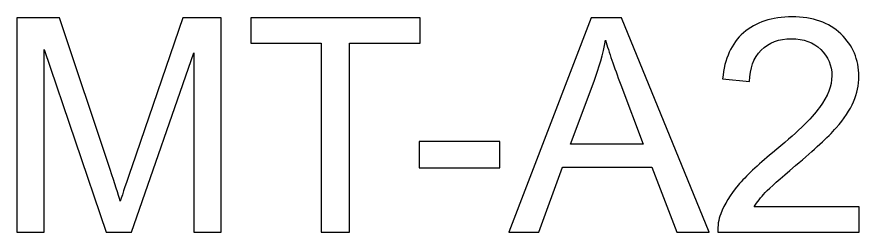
# Model space of a CAD drawing. Header units: centimetres. Extents: x -10.6 to 11.8, y -10.5 to 10.6.
# Drawn here: x 1.176 to 2.27, y -7.545 to -7.266 of the extents above; entities that cross this region are included whole.
import ezdxf

# ---------------------------------------------------------------- set-up
doc = ezdxf.new("R2010")
doc.units = ezdxf.units.CM
doc.header["$MEASUREMENT"] = 0
doc.layers.add('Livello 1', color=7, linetype='Continuous')

msp = doc.modelspace()

# ---------------------------------------------------------------- linework, layer by layer
at = {"layer": 'Livello 1', "color": 7}
for points, knots in [([(1.17599, -7.54494), (1.17599, -7.54494), (1.17599, -7.26715), (1.17599, -7.26715), (1.17599, -7.26715), (1.17599, -7.26715), (1.23135, -7.26715), (1.23135, -7.26715), (1.23135, -7.26715), (1.23135, -7.26715), (1.29707, -7.46384), (1.29707, -7.46384), (1.29707, -7.46384), (1.30315, -7.48214), (1.30761, -7.49585), (1.31032, -7.50497), (1.31032, -7.50497), (1.31349, -7.49488), (1.31841, -7.48), (1.32514, -7.46041), (1.32514, -7.46041), (1.32514, -7.46041), (1.39162, -7.26715), (1.39162, -7.26715), (1.39162, -7.26715), (1.39162, -7.26715), (1.4411, -7.26715), (1.4411, -7.26715), (1.4411, -7.26715), (1.4411, -7.26715), (1.4411, -7.54494), (1.4411, -7.54494), (1.4411, -7.54494), (1.4411, -7.54494), (1.40566, -7.54494), (1.40566, -7.54494), (1.40566, -7.54494), (1.40566, -7.54494), (1.40566, -7.31243), (1.40566, -7.31243), (1.40566, -7.31243), (1.40566, -7.31243), (1.32494, -7.54494), (1.32494, -7.54494), (1.32494, -7.54494), (1.32494, -7.54494), (1.29176, -7.54494), (1.29176, -7.54494), (1.29176, -7.54494), (1.29176, -7.54494), (1.21143, -7.30848), (1.21143, -7.30848), (1.21143, -7.30848), (1.21143, -7.30848), (1.21143, -7.54494), (1.21143, -7.54494), (1.21143, -7.54494), (1.21143, -7.54494), (1.17599, -7.54494), (1.17599, -7.54494)], [0, 0, 0, 0, 0.0666667, 0.0666667, 0.0666667, 0.0666667, 0.1333333, 0.1333333, 0.1333333, 0.1333333, 0.2, 0.2, 0.2, 0.2, 0.2666667, 0.2666667, 0.2666667, 0.2666667, 0.3333333, 0.3333333, 0.3333333, 0.3333333, 0.4, 0.4, 0.4, 0.4, 0.4666667, 0.4666667, 0.4666667, 0.4666667, 0.5333333, 0.5333333, 0.5333333, 0.5333333, 0.6, 0.6, 0.6, 0.6, 0.6666667, 0.6666667, 0.6666667, 0.6666667, 0.7333333, 0.7333333, 0.7333333, 0.7333333, 0.8, 0.8, 0.8, 0.8, 0.8666667, 0.8666667, 0.8666667, 0.8666667, 0.9333333, 0.9333333, 0.9333333, 0.9333333, 1, 1, 1, 1]), ([(1.5711, -7.54494), (1.5711, -7.54494), (1.5711, -7.29994), (1.5711, -7.29994), (1.5711, -7.29994), (1.5711, -7.29994), (1.47958, -7.29994), (1.47958, -7.29994), (1.47958, -7.29994), (1.47958, -7.29994), (1.47958, -7.26715), (1.47958, -7.26715), (1.47958, -7.26715), (1.47958, -7.26715), (1.69974, -7.26715), (1.69974, -7.26715), (1.69974, -7.26715), (1.69974, -7.26715), (1.69974, -7.29994), (1.69974, -7.29994), (1.69974, -7.29994), (1.69974, -7.29994), (1.60783, -7.29994), (1.60783, -7.29994), (1.60783, -7.29994), (1.60783, -7.29994), (1.60783, -7.54494), (1.60783, -7.54494), (1.60783, -7.54494), (1.60783, -7.54494), (1.5711, -7.54494), (1.5711, -7.54494)], [0, 0, 0, 0, 0.125, 0.125, 0.125, 0.125, 0.25, 0.25, 0.25, 0.25, 0.375, 0.375, 0.375, 0.375, 0.5, 0.5, 0.5, 0.5, 0.625, 0.625, 0.625, 0.625, 0.75, 0.75, 0.75, 0.75, 0.875, 0.875, 0.875, 0.875, 1, 1, 1, 1]), ([(1.81473, -7.54494), (1.81473, -7.54494), (1.92144, -7.26715), (1.92144, -7.26715), (1.92144, -7.26715), (1.92144, -7.26715), (1.96103, -7.26715), (1.96103, -7.26715), (1.96103, -7.26715), (1.96103, -7.26715), (2.07473, -7.54494), (2.07473, -7.54494), (2.07473, -7.54494), (2.07473, -7.54494), (2.03282, -7.54494), (2.03282, -7.54494), (2.03282, -7.54494), (2.03282, -7.54494), (2.00041, -7.4608), (2.00041, -7.4608), (2.00041, -7.4608), (2.00041, -7.4608), (1.88426, -7.4608), (1.88426, -7.4608), (1.88426, -7.4608), (1.88426, -7.4608), (1.85379, -7.54494), (1.85379, -7.54494), (1.85379, -7.54494), (1.85379, -7.54494), (1.81473, -7.54494), (1.81473, -7.54494)], [0, 0, 0, 0, 0.125, 0.125, 0.125, 0.125, 0.25, 0.25, 0.25, 0.25, 0.375, 0.375, 0.375, 0.375, 0.5, 0.5, 0.5, 0.5, 0.625, 0.625, 0.625, 0.625, 0.75, 0.75, 0.75, 0.75, 0.875, 0.875, 0.875, 0.875, 1, 1, 1, 1]), ([(2.26954, -7.51215), (2.26954, -7.51215), (2.26954, -7.54494), (2.26954, -7.54494), (2.26954, -7.54494), (2.26954, -7.54494), (2.08592, -7.54494), (2.08592, -7.54494), (2.08592, -7.54494), (2.08566, -7.53673), (2.08696, -7.52884), (2.08987, -7.52127), (2.08987, -7.52127), (2.09452, -7.50872), (2.10203, -7.49643), (2.11231, -7.48427), (2.11231, -7.48427), (2.12266, -7.47218), (2.13753, -7.45814), (2.15694, -7.44223), (2.15694, -7.44223), (2.18714, -7.41746), (2.20758, -7.39787), (2.21818, -7.38338), (2.21818, -7.38338), (2.22879, -7.36895), (2.2341, -7.35524), (2.2341, -7.34237), (2.2341, -7.34237), (2.2341, -7.32886), (2.22924, -7.31747), (2.21961, -7.30816), (2.21961, -7.30816), (2.20991, -7.29891), (2.19729, -7.29425), (2.18177, -7.29425), (2.18177, -7.29425), (2.16534, -7.29425), (2.15221, -7.29917), (2.14238, -7.30906), (2.14238, -7.30906), (2.13249, -7.3189), (2.12751, -7.33254), (2.12738, -7.34994), (2.12738, -7.34994), (2.12738, -7.34994), (2.09232, -7.34638), (2.09232, -7.34638), (2.09232, -7.34638), (2.09472, -7.32019), (2.10377, -7.30027), (2.11942, -7.28656), (2.11942, -7.28656), (2.13508, -7.27285), (2.15616, -7.26599), (2.18255, -7.26599), (2.18255, -7.26599), (2.20919, -7.26599), (2.23028, -7.27343), (2.2458, -7.28817), (2.2458, -7.28817), (2.26139, -7.30298), (2.26915, -7.32129), (2.26915, -7.34315), (2.26915, -7.34315), (2.26915, -7.35427), (2.26689, -7.3652), (2.26229, -7.37594), (2.26229, -7.37594), (2.25777, -7.38668), (2.2502, -7.39799), (2.23966, -7.40983), (2.23966, -7.40983), (2.22912, -7.42173), (2.21159, -7.43803), (2.18708, -7.45873), (2.18708, -7.45873), (2.16664, -7.47593), (2.15351, -7.48757), (2.14769, -7.49372), (2.14769, -7.49372), (2.14187, -7.4998), (2.13708, -7.50594), (2.13326, -7.51215), (2.13326, -7.51215), (2.13326, -7.51215), (2.26954, -7.51215), (2.26954, -7.51215)], [0, 0, 0, 0, 0.0454545, 0.0454545, 0.0454545, 0.0454545, 0.0909091, 0.0909091, 0.0909091, 0.0909091, 0.1363636, 0.1363636, 0.1363636, 0.1363636, 0.1818182, 0.1818182, 0.1818182, 0.1818182, 0.2272727, 0.2272727, 0.2272727, 0.2272727, 0.2727273, 0.2727273, 0.2727273, 0.2727273, 0.3181818, 0.3181818, 0.3181818, 0.3181818, 0.3636364, 0.3636364, 0.3636364, 0.3636364, 0.4090909, 0.4090909, 0.4090909, 0.4090909, 0.4545455, 0.4545455, 0.4545455, 0.4545455, 0.5, 0.5, 0.5, 0.5, 0.5454545, 0.5454545, 0.5454545, 0.5454545, 0.5909091, 0.5909091, 0.5909091, 0.5909091, 0.6363636, 0.6363636, 0.6363636, 0.6363636, 0.6818182, 0.6818182, 0.6818182, 0.6818182, 0.7272727, 0.7272727, 0.7272727, 0.7272727, 0.7727273, 0.7727273, 0.7727273, 0.7727273, 0.8181818, 0.8181818, 0.8181818, 0.8181818, 0.8636364, 0.8636364, 0.8636364, 0.8636364, 0.9090909, 0.9090909, 0.9090909, 0.9090909, 0.9545455, 0.9545455, 0.9545455, 0.9545455, 1, 1, 1, 1]), ([(1.89486, -7.43085), (1.89486, -7.43085), (1.9891, -7.43085), (1.9891, -7.43085), (1.9891, -7.43085), (1.9891, -7.43085), (1.96006, -7.35395), (1.96006, -7.35395), (1.96006, -7.35395), (1.95126, -7.3306), (1.94466, -7.31139), (1.94039, -7.29632), (1.94039, -7.29632), (1.93684, -7.31417), (1.93186, -7.33183), (1.92539, -7.34942), (1.92539, -7.34942), (1.92539, -7.34942), (1.89486, -7.43085), (1.89486, -7.43085)], [0, 0, 0, 0, 0.2, 0.2, 0.2, 0.2, 0.4, 0.4, 0.4, 0.4, 0.6, 0.6, 0.6, 0.6, 0.8, 0.8, 0.8, 0.8, 1, 1, 1, 1]), ([(1.69838, -7.46157), (1.69838, -7.46157), (1.69838, -7.42729), (1.69838, -7.42729), (1.69838, -7.42729), (1.69838, -7.42729), (1.80322, -7.42729), (1.80322, -7.42729), (1.80322, -7.42729), (1.80322, -7.42729), (1.80322, -7.46157), (1.80322, -7.46157), (1.80322, -7.46157), (1.80322, -7.46157), (1.69838, -7.46157), (1.69838, -7.46157)], [0, 0, 0, 0, 0.25, 0.25, 0.25, 0.25, 0.5, 0.5, 0.5, 0.5, 0.75, 0.75, 0.75, 0.75, 1, 1, 1, 1])]:
    msp.add_open_spline(points, degree=3, knots=knots, dxfattribs=at)
at = {"layer": 'Livello 1', "color": 250, "lineweight": 9}
for points, knots in [([(1.17599, -7.54494), (1.17599, -7.54494), (1.17599, -7.26715), (1.17599, -7.26715), (1.17599, -7.26715), (1.17599, -7.26715), (1.23135, -7.26715), (1.23135, -7.26715), (1.23135, -7.26715), (1.23135, -7.26715), (1.29707, -7.46384), (1.29707, -7.46384), (1.29707, -7.46384), (1.30315, -7.48214), (1.30761, -7.49585), (1.31032, -7.50497), (1.31032, -7.50497), (1.31349, -7.49488), (1.31841, -7.48), (1.32514, -7.46041), (1.32514, -7.46041), (1.32514, -7.46041), (1.39162, -7.26715), (1.39162, -7.26715), (1.39162, -7.26715), (1.39162, -7.26715), (1.4411, -7.26715), (1.4411, -7.26715), (1.4411, -7.26715), (1.4411, -7.26715), (1.4411, -7.54494), (1.4411, -7.54494), (1.4411, -7.54494), (1.4411, -7.54494), (1.40566, -7.54494), (1.40566, -7.54494), (1.40566, -7.54494), (1.40566, -7.54494), (1.40566, -7.31243), (1.40566, -7.31243), (1.40566, -7.31243), (1.40566, -7.31243), (1.32494, -7.54494), (1.32494, -7.54494), (1.32494, -7.54494), (1.32494, -7.54494), (1.29176, -7.54494), (1.29176, -7.54494), (1.29176, -7.54494), (1.29176, -7.54494), (1.21143, -7.30848), (1.21143, -7.30848), (1.21143, -7.30848), (1.21143, -7.30848), (1.21143, -7.54494), (1.21143, -7.54494), (1.21143, -7.54494), (1.21143, -7.54494), (1.17599, -7.54494), (1.17599, -7.54494)], [0, 0, 0, 0, 0.0666667, 0.0666667, 0.0666667, 0.0666667, 0.1333333, 0.1333333, 0.1333333, 0.1333333, 0.2, 0.2, 0.2, 0.2, 0.2666667, 0.2666667, 0.2666667, 0.2666667, 0.3333333, 0.3333333, 0.3333333, 0.3333333, 0.4, 0.4, 0.4, 0.4, 0.4666667, 0.4666667, 0.4666667, 0.4666667, 0.5333333, 0.5333333, 0.5333333, 0.5333333, 0.6, 0.6, 0.6, 0.6, 0.6666667, 0.6666667, 0.6666667, 0.6666667, 0.7333333, 0.7333333, 0.7333333, 0.7333333, 0.8, 0.8, 0.8, 0.8, 0.8666667, 0.8666667, 0.8666667, 0.8666667, 0.9333333, 0.9333333, 0.9333333, 0.9333333, 1, 1, 1, 1]), ([(1.17599, -7.54494), (1.17599, -7.54494), (1.17599, -7.26715), (1.17599, -7.26715), (1.17599, -7.26715), (1.17599, -7.26715), (1.23135, -7.26715), (1.23135, -7.26715), (1.23135, -7.26715), (1.23135, -7.26715), (1.29707, -7.46384), (1.29707, -7.46384), (1.29707, -7.46384), (1.30315, -7.48214), (1.30761, -7.49585), (1.31032, -7.50497), (1.31032, -7.50497), (1.31349, -7.49488), (1.31841, -7.48), (1.32514, -7.46041), (1.32514, -7.46041), (1.32514, -7.46041), (1.39162, -7.26715), (1.39162, -7.26715), (1.39162, -7.26715), (1.39162, -7.26715), (1.4411, -7.26715), (1.4411, -7.26715), (1.4411, -7.26715), (1.4411, -7.26715), (1.4411, -7.54494), (1.4411, -7.54494), (1.4411, -7.54494), (1.4411, -7.54494), (1.40566, -7.54494), (1.40566, -7.54494), (1.40566, -7.54494), (1.40566, -7.54494), (1.40566, -7.31243), (1.40566, -7.31243), (1.40566, -7.31243), (1.40566, -7.31243), (1.32494, -7.54494), (1.32494, -7.54494), (1.32494, -7.54494), (1.32494, -7.54494), (1.29176, -7.54494), (1.29176, -7.54494), (1.29176, -7.54494), (1.29176, -7.54494), (1.21143, -7.30848), (1.21143, -7.30848), (1.21143, -7.30848), (1.21143, -7.30848), (1.21143, -7.54494), (1.21143, -7.54494), (1.21143, -7.54494), (1.21143, -7.54494), (1.17599, -7.54494), (1.17599, -7.54494)], [0, 0, 0, 0, 0.0666667, 0.0666667, 0.0666667, 0.0666667, 0.1333333, 0.1333333, 0.1333333, 0.1333333, 0.2, 0.2, 0.2, 0.2, 0.2666667, 0.2666667, 0.2666667, 0.2666667, 0.3333333, 0.3333333, 0.3333333, 0.3333333, 0.4, 0.4, 0.4, 0.4, 0.4666667, 0.4666667, 0.4666667, 0.4666667, 0.5333333, 0.5333333, 0.5333333, 0.5333333, 0.6, 0.6, 0.6, 0.6, 0.6666667, 0.6666667, 0.6666667, 0.6666667, 0.7333333, 0.7333333, 0.7333333, 0.7333333, 0.8, 0.8, 0.8, 0.8, 0.8666667, 0.8666667, 0.8666667, 0.8666667, 0.9333333, 0.9333333, 0.9333333, 0.9333333, 1, 1, 1, 1]), ([(1.5711, -7.54494), (1.5711, -7.54494), (1.5711, -7.29994), (1.5711, -7.29994), (1.5711, -7.29994), (1.5711, -7.29994), (1.47958, -7.29994), (1.47958, -7.29994), (1.47958, -7.29994), (1.47958, -7.29994), (1.47958, -7.26715), (1.47958, -7.26715), (1.47958, -7.26715), (1.47958, -7.26715), (1.69974, -7.26715), (1.69974, -7.26715), (1.69974, -7.26715), (1.69974, -7.26715), (1.69974, -7.29994), (1.69974, -7.29994), (1.69974, -7.29994), (1.69974, -7.29994), (1.60783, -7.29994), (1.60783, -7.29994), (1.60783, -7.29994), (1.60783, -7.29994), (1.60783, -7.54494), (1.60783, -7.54494), (1.60783, -7.54494), (1.60783, -7.54494), (1.5711, -7.54494), (1.5711, -7.54494)], [0, 0, 0, 0, 0.125, 0.125, 0.125, 0.125, 0.25, 0.25, 0.25, 0.25, 0.375, 0.375, 0.375, 0.375, 0.5, 0.5, 0.5, 0.5, 0.625, 0.625, 0.625, 0.625, 0.75, 0.75, 0.75, 0.75, 0.875, 0.875, 0.875, 0.875, 1, 1, 1, 1]), ([(1.5711, -7.54494), (1.5711, -7.54494), (1.5711, -7.29994), (1.5711, -7.29994), (1.5711, -7.29994), (1.5711, -7.29994), (1.47958, -7.29994), (1.47958, -7.29994), (1.47958, -7.29994), (1.47958, -7.29994), (1.47958, -7.26715), (1.47958, -7.26715), (1.47958, -7.26715), (1.47958, -7.26715), (1.69974, -7.26715), (1.69974, -7.26715), (1.69974, -7.26715), (1.69974, -7.26715), (1.69974, -7.29994), (1.69974, -7.29994), (1.69974, -7.29994), (1.69974, -7.29994), (1.60783, -7.29994), (1.60783, -7.29994), (1.60783, -7.29994), (1.60783, -7.29994), (1.60783, -7.54494), (1.60783, -7.54494), (1.60783, -7.54494), (1.60783, -7.54494), (1.5711, -7.54494), (1.5711, -7.54494)], [0, 0, 0, 0, 0.125, 0.125, 0.125, 0.125, 0.25, 0.25, 0.25, 0.25, 0.375, 0.375, 0.375, 0.375, 0.5, 0.5, 0.5, 0.5, 0.625, 0.625, 0.625, 0.625, 0.75, 0.75, 0.75, 0.75, 0.875, 0.875, 0.875, 0.875, 1, 1, 1, 1]), ([(1.81473, -7.54494), (1.81473, -7.54494), (1.92144, -7.26715), (1.92144, -7.26715), (1.92144, -7.26715), (1.92144, -7.26715), (1.96103, -7.26715), (1.96103, -7.26715), (1.96103, -7.26715), (1.96103, -7.26715), (2.07473, -7.54494), (2.07473, -7.54494), (2.07473, -7.54494), (2.07473, -7.54494), (2.03282, -7.54494), (2.03282, -7.54494), (2.03282, -7.54494), (2.03282, -7.54494), (2.00041, -7.4608), (2.00041, -7.4608), (2.00041, -7.4608), (2.00041, -7.4608), (1.88426, -7.4608), (1.88426, -7.4608), (1.88426, -7.4608), (1.88426, -7.4608), (1.85379, -7.54494), (1.85379, -7.54494), (1.85379, -7.54494), (1.85379, -7.54494), (1.81473, -7.54494), (1.81473, -7.54494)], [0, 0, 0, 0, 0.125, 0.125, 0.125, 0.125, 0.25, 0.25, 0.25, 0.25, 0.375, 0.375, 0.375, 0.375, 0.5, 0.5, 0.5, 0.5, 0.625, 0.625, 0.625, 0.625, 0.75, 0.75, 0.75, 0.75, 0.875, 0.875, 0.875, 0.875, 1, 1, 1, 1]), ([(1.81473, -7.54494), (1.81473, -7.54494), (1.92144, -7.26715), (1.92144, -7.26715), (1.92144, -7.26715), (1.92144, -7.26715), (1.96103, -7.26715), (1.96103, -7.26715), (1.96103, -7.26715), (1.96103, -7.26715), (2.07473, -7.54494), (2.07473, -7.54494), (2.07473, -7.54494), (2.07473, -7.54494), (2.03282, -7.54494), (2.03282, -7.54494), (2.03282, -7.54494), (2.03282, -7.54494), (2.00041, -7.4608), (2.00041, -7.4608), (2.00041, -7.4608), (2.00041, -7.4608), (1.88426, -7.4608), (1.88426, -7.4608), (1.88426, -7.4608), (1.88426, -7.4608), (1.85379, -7.54494), (1.85379, -7.54494), (1.85379, -7.54494), (1.85379, -7.54494), (1.81473, -7.54494), (1.81473, -7.54494)], [0, 0, 0, 0, 0.125, 0.125, 0.125, 0.125, 0.25, 0.25, 0.25, 0.25, 0.375, 0.375, 0.375, 0.375, 0.5, 0.5, 0.5, 0.5, 0.625, 0.625, 0.625, 0.625, 0.75, 0.75, 0.75, 0.75, 0.875, 0.875, 0.875, 0.875, 1, 1, 1, 1]), ([(2.26954, -7.51215), (2.26954, -7.51215), (2.26954, -7.54494), (2.26954, -7.54494), (2.26954, -7.54494), (2.26954, -7.54494), (2.08592, -7.54494), (2.08592, -7.54494), (2.08592, -7.54494), (2.08566, -7.53673), (2.08696, -7.52884), (2.08987, -7.52127), (2.08987, -7.52127), (2.09452, -7.50872), (2.10203, -7.49643), (2.11231, -7.48427), (2.11231, -7.48427), (2.12266, -7.47218), (2.13753, -7.45814), (2.15694, -7.44223), (2.15694, -7.44223), (2.18714, -7.41746), (2.20758, -7.39787), (2.21818, -7.38338), (2.21818, -7.38338), (2.22879, -7.36895), (2.2341, -7.35524), (2.2341, -7.34237), (2.2341, -7.34237), (2.2341, -7.32886), (2.22924, -7.31747), (2.21961, -7.30816), (2.21961, -7.30816), (2.20991, -7.29891), (2.19729, -7.29425), (2.18177, -7.29425), (2.18177, -7.29425), (2.16534, -7.29425), (2.15221, -7.29917), (2.14238, -7.30906), (2.14238, -7.30906), (2.13249, -7.3189), (2.12751, -7.33254), (2.12738, -7.34994), (2.12738, -7.34994), (2.12738, -7.34994), (2.09232, -7.34638), (2.09232, -7.34638), (2.09232, -7.34638), (2.09472, -7.32019), (2.10377, -7.30027), (2.11942, -7.28656), (2.11942, -7.28656), (2.13508, -7.27285), (2.15616, -7.26599), (2.18255, -7.26599), (2.18255, -7.26599), (2.20919, -7.26599), (2.23028, -7.27343), (2.2458, -7.28817), (2.2458, -7.28817), (2.26139, -7.30298), (2.26915, -7.32129), (2.26915, -7.34315), (2.26915, -7.34315), (2.26915, -7.35427), (2.26689, -7.3652), (2.26229, -7.37594), (2.26229, -7.37594), (2.25777, -7.38668), (2.2502, -7.39799), (2.23966, -7.40983), (2.23966, -7.40983), (2.22912, -7.42173), (2.21159, -7.43803), (2.18708, -7.45873), (2.18708, -7.45873), (2.16664, -7.47593), (2.15351, -7.48757), (2.14769, -7.49372), (2.14769, -7.49372), (2.14187, -7.4998), (2.13708, -7.50594), (2.13326, -7.51215), (2.13326, -7.51215), (2.13326, -7.51215), (2.26954, -7.51215), (2.26954, -7.51215)], [0, 0, 0, 0, 0.0454545, 0.0454545, 0.0454545, 0.0454545, 0.0909091, 0.0909091, 0.0909091, 0.0909091, 0.1363636, 0.1363636, 0.1363636, 0.1363636, 0.1818182, 0.1818182, 0.1818182, 0.1818182, 0.2272727, 0.2272727, 0.2272727, 0.2272727, 0.2727273, 0.2727273, 0.2727273, 0.2727273, 0.3181818, 0.3181818, 0.3181818, 0.3181818, 0.3636364, 0.3636364, 0.3636364, 0.3636364, 0.4090909, 0.4090909, 0.4090909, 0.4090909, 0.4545455, 0.4545455, 0.4545455, 0.4545455, 0.5, 0.5, 0.5, 0.5, 0.5454545, 0.5454545, 0.5454545, 0.5454545, 0.5909091, 0.5909091, 0.5909091, 0.5909091, 0.6363636, 0.6363636, 0.6363636, 0.6363636, 0.6818182, 0.6818182, 0.6818182, 0.6818182, 0.7272727, 0.7272727, 0.7272727, 0.7272727, 0.7727273, 0.7727273, 0.7727273, 0.7727273, 0.8181818, 0.8181818, 0.8181818, 0.8181818, 0.8636364, 0.8636364, 0.8636364, 0.8636364, 0.9090909, 0.9090909, 0.9090909, 0.9090909, 0.9545455, 0.9545455, 0.9545455, 0.9545455, 1, 1, 1, 1]), ([(2.26954, -7.51215), (2.26954, -7.51215), (2.26954, -7.54494), (2.26954, -7.54494), (2.26954, -7.54494), (2.26954, -7.54494), (2.08592, -7.54494), (2.08592, -7.54494), (2.08592, -7.54494), (2.08566, -7.53673), (2.08696, -7.52884), (2.08987, -7.52127), (2.08987, -7.52127), (2.09452, -7.50872), (2.10203, -7.49643), (2.11231, -7.48427), (2.11231, -7.48427), (2.12266, -7.47218), (2.13753, -7.45814), (2.15694, -7.44223), (2.15694, -7.44223), (2.18714, -7.41746), (2.20758, -7.39787), (2.21818, -7.38338), (2.21818, -7.38338), (2.22879, -7.36895), (2.2341, -7.35524), (2.2341, -7.34237), (2.2341, -7.34237), (2.2341, -7.32886), (2.22924, -7.31747), (2.21961, -7.30816), (2.21961, -7.30816), (2.20991, -7.29891), (2.19729, -7.29425), (2.18177, -7.29425), (2.18177, -7.29425), (2.16534, -7.29425), (2.15221, -7.29917), (2.14238, -7.30906), (2.14238, -7.30906), (2.13249, -7.3189), (2.12751, -7.33254), (2.12738, -7.34994), (2.12738, -7.34994), (2.12738, -7.34994), (2.09232, -7.34638), (2.09232, -7.34638), (2.09232, -7.34638), (2.09472, -7.32019), (2.10377, -7.30027), (2.11942, -7.28656), (2.11942, -7.28656), (2.13508, -7.27285), (2.15616, -7.26599), (2.18255, -7.26599), (2.18255, -7.26599), (2.20919, -7.26599), (2.23028, -7.27343), (2.2458, -7.28817), (2.2458, -7.28817), (2.26139, -7.30298), (2.26915, -7.32129), (2.26915, -7.34315), (2.26915, -7.34315), (2.26915, -7.35427), (2.26689, -7.3652), (2.26229, -7.37594), (2.26229, -7.37594), (2.25777, -7.38668), (2.2502, -7.39799), (2.23966, -7.40983), (2.23966, -7.40983), (2.22912, -7.42173), (2.21159, -7.43803), (2.18708, -7.45873), (2.18708, -7.45873), (2.16664, -7.47593), (2.15351, -7.48757), (2.14769, -7.49372), (2.14769, -7.49372), (2.14187, -7.4998), (2.13708, -7.50594), (2.13326, -7.51215), (2.13326, -7.51215), (2.13326, -7.51215), (2.26954, -7.51215), (2.26954, -7.51215)], [0, 0, 0, 0, 0.0454545, 0.0454545, 0.0454545, 0.0454545, 0.0909091, 0.0909091, 0.0909091, 0.0909091, 0.1363636, 0.1363636, 0.1363636, 0.1363636, 0.1818182, 0.1818182, 0.1818182, 0.1818182, 0.2272727, 0.2272727, 0.2272727, 0.2272727, 0.2727273, 0.2727273, 0.2727273, 0.2727273, 0.3181818, 0.3181818, 0.3181818, 0.3181818, 0.3636364, 0.3636364, 0.3636364, 0.3636364, 0.4090909, 0.4090909, 0.4090909, 0.4090909, 0.4545455, 0.4545455, 0.4545455, 0.4545455, 0.5, 0.5, 0.5, 0.5, 0.5454545, 0.5454545, 0.5454545, 0.5454545, 0.5909091, 0.5909091, 0.5909091, 0.5909091, 0.6363636, 0.6363636, 0.6363636, 0.6363636, 0.6818182, 0.6818182, 0.6818182, 0.6818182, 0.7272727, 0.7272727, 0.7272727, 0.7272727, 0.7727273, 0.7727273, 0.7727273, 0.7727273, 0.8181818, 0.8181818, 0.8181818, 0.8181818, 0.8636364, 0.8636364, 0.8636364, 0.8636364, 0.9090909, 0.9090909, 0.9090909, 0.9090909, 0.9545455, 0.9545455, 0.9545455, 0.9545455, 1, 1, 1, 1]), ([(1.89486, -7.43085), (1.89486, -7.43085), (1.9891, -7.43085), (1.9891, -7.43085), (1.9891, -7.43085), (1.9891, -7.43085), (1.96006, -7.35395), (1.96006, -7.35395), (1.96006, -7.35395), (1.95126, -7.3306), (1.94466, -7.31139), (1.94039, -7.29632), (1.94039, -7.29632), (1.93684, -7.31417), (1.93186, -7.33183), (1.92539, -7.34942), (1.92539, -7.34942), (1.92539, -7.34942), (1.89486, -7.43085), (1.89486, -7.43085)], [0, 0, 0, 0, 0.2, 0.2, 0.2, 0.2, 0.4, 0.4, 0.4, 0.4, 0.6, 0.6, 0.6, 0.6, 0.8, 0.8, 0.8, 0.8, 1, 1, 1, 1]), ([(1.89486, -7.43085), (1.89486, -7.43085), (1.9891, -7.43085), (1.9891, -7.43085), (1.9891, -7.43085), (1.9891, -7.43085), (1.96006, -7.35395), (1.96006, -7.35395), (1.96006, -7.35395), (1.95126, -7.3306), (1.94466, -7.31139), (1.94039, -7.29632), (1.94039, -7.29632), (1.93684, -7.31417), (1.93186, -7.33183), (1.92539, -7.34942), (1.92539, -7.34942), (1.92539, -7.34942), (1.89486, -7.43085), (1.89486, -7.43085)], [0, 0, 0, 0, 0.2, 0.2, 0.2, 0.2, 0.4, 0.4, 0.4, 0.4, 0.6, 0.6, 0.6, 0.6, 0.8, 0.8, 0.8, 0.8, 1, 1, 1, 1]), ([(1.69838, -7.46157), (1.69838, -7.46157), (1.69838, -7.42729), (1.69838, -7.42729), (1.69838, -7.42729), (1.69838, -7.42729), (1.80322, -7.42729), (1.80322, -7.42729), (1.80322, -7.42729), (1.80322, -7.42729), (1.80322, -7.46157), (1.80322, -7.46157), (1.80322, -7.46157), (1.80322, -7.46157), (1.69838, -7.46157), (1.69838, -7.46157)], [0, 0, 0, 0, 0.25, 0.25, 0.25, 0.25, 0.5, 0.5, 0.5, 0.5, 0.75, 0.75, 0.75, 0.75, 1, 1, 1, 1]), ([(1.69838, -7.46157), (1.69838, -7.46157), (1.69838, -7.42729), (1.69838, -7.42729), (1.69838, -7.42729), (1.69838, -7.42729), (1.80322, -7.42729), (1.80322, -7.42729), (1.80322, -7.42729), (1.80322, -7.42729), (1.80322, -7.46157), (1.80322, -7.46157), (1.80322, -7.46157), (1.80322, -7.46157), (1.69838, -7.46157), (1.69838, -7.46157)], [0, 0, 0, 0, 0.25, 0.25, 0.25, 0.25, 0.5, 0.5, 0.5, 0.5, 0.75, 0.75, 0.75, 0.75, 1, 1, 1, 1])]:
    msp.add_open_spline(points, degree=3, knots=knots, dxfattribs=at)

doc.saveas('drawing.dxf')
